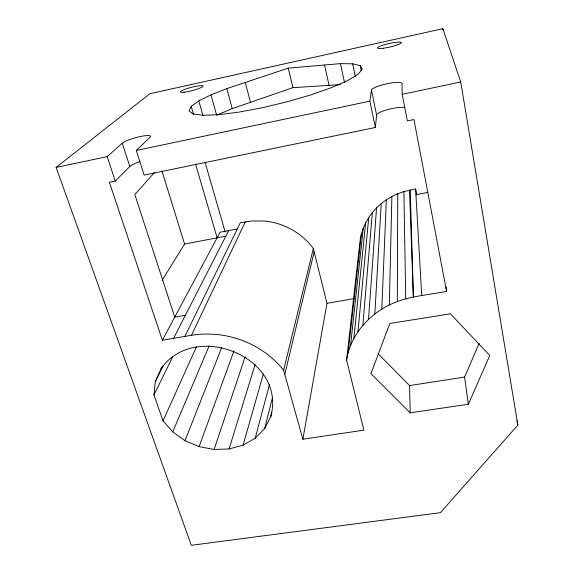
<?xml version="1.0" encoding="UTF-8"?>
<svg xmlns="http://www.w3.org/2000/svg" width="574" height="574" viewBox="0 0 574 574"><rect width="100%" height="100%" fill="white"/><g stroke="black" fill="none" stroke-linecap="round" stroke-linejoin="round"><path stroke-width="0.86" d="M140.106 161.588A14.824 3.035 -15.9 0 0 129.817 166.532L115.274 181.047L109.39 182.259L162.37 340.238L184.842 336.414L240.305 222.791L251.57 220.961L264.384 221.012A63.678 57.465 19.3 0 1 313.325 248.535L283.613 370.28L302.878 439.218L363.873 430.148L346.596 360.063C350.685 332.87 372.117 310.886 397.33 301.529L397.746 193.768L403.902 191.58L415.598 188.968L416.76 194.945M389.323 305.009L391.877 196.53L397.746 193.768M381.796 309.185L386.345 199.824L391.877 196.53M374.829 314L381.215 203.619L386.345 199.824M368.494 319.395L376.544 207.867L381.215 203.619M362.854 325.307L372.368 212.509L376.544 207.867M357.961 331.664L368.738 217.51L372.368 212.509M271.775 412.476L270.706 416.817L264.643 428.577L255.215 438.213L243.089 445.137L229.091 448.961L214.116 449.464L199.113 446.637L185.015 440.667L172.724 431.906L163.038 420.886L153.954 394.898L155.303 381.617L161.861 366.973M56.123 167.407L149.821 93.741L442.834 28.7L460.735 81.96L517.877 425.047L440.416 512.675L191.3 545.3L56.123 167.407L107.151 156.63L122.269 143.22A14.989 2.683 -15.6 0 1 140.164 136.54A14.989 2.683 -15.6 0 1 149.979 137.308L136.296 150.474L144.139 175.106L375.36 127.493L376.623 115.137L371.457 90.082A15.656 2.978 -12.6 0 1 386.933 83.775A15.656 2.978 -12.6 0 1 402.022 83.56L402.209 94.323L407.339 120.906L413.947 119.55L446.586 291.327C430.177 294.677 413.158 295.732 397.33 301.529M353.857 338.395L365.674 222.805L368.738 217.51M350.585 345.419L363.22 228.337L365.674 222.805M348.16 352.666L361.39 234.041L363.22 228.337M346.596 360.063L360.192 239.867L361.39 234.041M375.36 127.493L369.878 101.146L371.457 90.082M270.706 416.817C287.323 356.928 193.947 319.747 160.648 369.362M302.878 439.218L326.979 303.33L313.325 248.535M284.783 374.47L314.143 251.835M264.643 428.577L272.313 398.263M255.215 438.213L269.493 384.501M243.089 445.137L263.351 373.968M229.091 448.961L255.193 364.246M214.116 449.464L245.148 356.827M199.113 446.637L233.984 350.858M185.015 440.667L221.743 347.471M172.724 431.906L209.23 345.713M468.341 404.24L489.751 355.478L450.418 313.813L389.832 323.478L370.94 373.66L410.173 412.835L468.341 404.24L464.617 377.068L479.096 343.403M163.038 420.886L196.566 346.531M184.842 336.414L191.501 335.288L245.292 221.844M191.214 106.355L189.025 110.818L192.807 113.903L202.722 115.281L218.4 114.714L238.87 112.138L262.548 107.69L287.416 101.72L311.266 94.76L332.023 87.427L348.038 80.36L358.262 74.118L362.28 69.124L360.221 65.644L352.651 63.814L340.418 63.628L288.263 68.134L226.816 88.583L210.988 94.846L198.805 100.902L191.214 106.355L193.639 114.786M153.954 394.898L172.587 357.093M155.303 381.617L163.332 365.674M173.578 338.33L228.696 230.583M162.37 340.238L220.129 232.212L237.292 228.954M162.119 280.334L184.584 244.05L225.847 236.158M154.478 172.487L134.847 194.55L174.754 317.164L185.395 315.269M340.518 84.629L292.955 87.657L232.226 108.622L216.628 115.152L210.988 94.846M136.296 150.474L369.878 101.146M402.209 94.323L460.735 81.96M421.725 295.581L415.92 194.686L427.702 192.455M326.979 303.33L354.266 298.573M378.101 353.728L409.585 385.563L464.617 377.068M191.501 335.288C199.982 333.881 208.584 333.824 217.13 334.52A85.21 71.456 17.5 0 1 283.613 370.28M107.151 156.63L115.274 181.047M122.269 143.22L129.817 166.532M161.954 170.966L184.584 244.05M195.512 164.035L217.144 237.801M205.054 162.284L225.173 231.968M198.805 100.902L202.952 115.525M226.816 88.583L232.226 108.622M245.27 82.441L250.458 102.33M288.263 68.134L292.955 87.657M516.887 420.67L517.877 425.047M324.511 65.005L329.081 85.354M340.418 63.628L344.551 82.62M352.651 63.814L355.342 76.507M360.221 65.644L361.304 70.839M442.834 28.7L443.135 30.465M446.063 286.993L446.586 291.327M415.598 188.968L415.92 194.686M409.499 190.173L413.373 297.052L410.267 189.98M409.585 385.563L410.173 412.835M403.902 191.58L405.732 298.781M376.623 115.137A15.476 3.365 -12.5 0 1 387.952 109.505A15.476 3.365 -12.5 0 1 404.792 107.56M184.089 92.227A11.71 1.686 -14.7 0 0 202.794 86.516A11.71 1.686 -14.7 0 0 188.265 88.217A11.71 1.686 -14.7 0 0 184.089 92.227M383.461 48.216A12.226 1.808 -12.8 0 0 401.326 42.627A12.226 1.808 -12.8 0 0 383.41 45.016A12.226 1.808 -12.8 0 0 383.461 48.216"/></g></svg>
